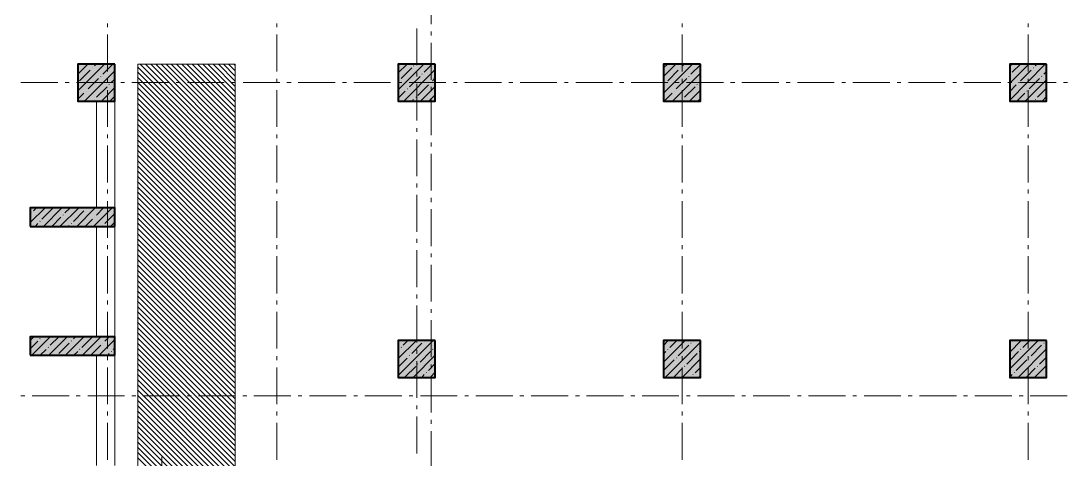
# Model space of a CAD drawing. Header units: millimetres. Extents: x -401725 to 250493, y 305116 to 802890.
# Drawn here: x -375131.05 to -375125.43, y 508984.41 to 508986.75 of the extents above; entities that cross this region are included whole.
import ezdxf

# ---------------------------------------------------------------- set-up
doc = ezdxf.new("R2010")
doc.units = ezdxf.units.MM
doc.layers.add('PDF _Геометрия', color=7, linetype='Continuous', true_color=0x1d1d1d)
doc.layers.add('PDF _Сплошная заливка', color=7, linetype='Continuous', true_color=0xffffff)

msp = doc.modelspace()

# ---------------------------------------------------------------- hatches: boundary and pattern name
at = {"layer": 'PDF _Сплошная заливка', "transparency": 33554559}
h = msp.add_hatch(color=256, dxfattribs=at)
h.paths.add_polyline_path([(-375130.6433, 508985.654), (-375130.545, 508985.654), (-375130.545, 508985.7523), (-375130.6433, 508985.7523)])
h.paths.add_polyline_path([(-375130.545, 508985.064), (-375130.6433, 508985.064), (-375130.6433, 508984.9657), (-375130.545, 508984.9657)])

# ---------------------------------------------------------------- linework, layer by layer
at = {"layer": 'PDF _Геометрия', "color": 7, "lineweight": 9}
for points in [[(-375128.8531, 508986.7338), (-375128.8531, 508986.9304)], [(-375130.5847, 508986.7188), (-375130.5847, 508986.7388)], [(-375129.6797, 508986.7188), (-375129.6797, 508986.7388)], [(-375128.9314, 508986.5155), (-375128.9314, 508986.7121)], [(-375127.5131, 508986.7388), (-375127.5131, 508986.7188)], [(-375125.6631, 508986.7388), (-375125.6631, 508986.7188)], [(-375130.5847, 508986.4821), (-375130.5847, 508986.6788)], [(-375129.6797, 508986.4821), (-375129.6797, 508986.6788)], [(-375128.8531, 508986.6738), (-375128.8531, 508986.6955)], [(-375127.5131, 508986.6788), (-375127.5131, 508986.4821)], [(-375125.6631, 508986.6788), (-375125.6631, 508986.4821)], [(-375128.8531, 508986.4371), (-375128.8531, 508986.6338)], [(-375116.2147, 508980.5355), (-375116.2147, 508980.8121), (-375115.9781, 508980.8121), (-375115.9781, 508982.362), (-375116.8714, 508982.362), (-375116.8714, 508980.5355), (-375129.9025, 508980.5355), (-375129.9025, 508986.5202), (-375130.4225, 508986.5202), (-375130.4225, 508984.177), (-375130.7425, 508984.177), (-375130.7425, 508983.4687), (-375130.5441, 508983.4687), (-375130.5441, 508982.8787), (-375130.7425, 508982.8787), (-375130.7425, 508980.7721), (-375130.4225, 508980.7721), (-375130.4225, 508979.4922), (-375129.9025, 508979.4922), (-375129.9025, 508979.9455), (-375118.478, 508979.9455), (-375118.478, 508976.4606), (-375117.888, 508976.4606), (-375117.888, 508979.9455)], [(-375128.9314, 508986.4555), (-375128.9314, 508986.4755)], [(-375131.0464, 508986.4221), (-375130.8497, 508986.4221)], [(-375130.8097, 508986.4221), (-375130.7897, 508986.4221)], [(-375130.7497, 508986.4221), (-375130.5531, 508986.4221)], [(-375130.5847, 508986.4221), (-375130.5847, 508986.4421)], [(-375130.5131, 508986.4221), (-375130.4931, 508986.4221)], [(-375130.4531, 508986.4221), (-375130.2564, 508986.4221)], [(-375130.2164, 508986.4221), (-375130.1964, 508986.4221)], [(-375130.1564, 508986.4221), (-375129.9597, 508986.4221)], [(-375129.9214, 508986.4221), (-375129.8997, 508986.4221)], [(-375129.8597, 508986.4221), (-375129.6631, 508986.4221)], [(-375129.6797, 508986.4221), (-375129.6797, 508986.4421)], [(-375129.6247, 508986.4221), (-375129.6031, 508986.4221)], [(-375129.5647, 508986.4221), (-375129.3664, 508986.4221)], [(-375129.3281, 508986.4221), (-375129.3064, 508986.4221)], [(-375129.2681, 508986.4221), (-375129.0714, 508986.4221)], [(-375129.0314, 508986.4221), (-375129.0114, 508986.4221)], [(-375128.9714, 508986.4221), (-375128.7747, 508986.4221)], [(-375128.7347, 508986.4221), (-375128.7147, 508986.4221)], [(-375128.6747, 508986.4221), (-375128.4781, 508986.4221)], [(-375128.4381, 508986.4221), (-375128.4181, 508986.4221)], [(-375128.3781, 508986.4221), (-375128.1814, 508986.4221)], [(-375128.1414, 508986.4221), (-375128.1214, 508986.4221)], [(-375128.0814, 508986.4221), (-375127.8847, 508986.4221)], [(-375127.8464, 508986.4221), (-375127.8247, 508986.4221)], [(-375127.7847, 508986.4221), (-375127.5881, 508986.4221)], [(-375127.5497, 508986.4221), (-375127.5281, 508986.4221)], [(-375127.5131, 508986.4421), (-375127.5131, 508986.4221)], [(-375127.4897, 508986.4221), (-375127.2914, 508986.4221)], [(-375127.2531, 508986.4221), (-375127.2314, 508986.4221)], [(-375127.1931, 508986.4221), (-375126.9964, 508986.4221)], [(-375126.9564, 508986.4221), (-375126.9347, 508986.4221)], [(-375126.8964, 508986.4221), (-375126.6997, 508986.4221)], [(-375126.6597, 508986.4221), (-375126.6397, 508986.4221)], [(-375126.5997, 508986.4221), (-375126.4031, 508986.4221)], [(-375126.3631, 508986.4221), (-375126.3431, 508986.4221)], [(-375126.3031, 508986.4221), (-375126.1064, 508986.4221)], [(-375126.0664, 508986.4221), (-375126.0464, 508986.4221)], [(-375126.0064, 508986.4221), (-375125.8097, 508986.4221)], [(-375125.7714, 508986.4221), (-375125.7497, 508986.4221)], [(-375125.7097, 508986.4221), (-375125.5131, 508986.4221)], [(-375125.6631, 508986.4421), (-375125.6631, 508986.4221)], [(-375125.4747, 508986.4221), (-375125.4531, 508986.4221)], [(-375130.5847, 508986.1855), (-375130.5847, 508986.3821)], [(-375129.6797, 508986.1855), (-375129.6797, 508986.3821)], [(-375128.9314, 508986.2188), (-375128.9314, 508986.4154)], [(-375128.8531, 508986.3771), (-375128.8531, 508986.3988)], [(-375127.5131, 508986.3821), (-375127.5131, 508986.1855)], [(-375125.6631, 508986.3821), (-375125.6631, 508986.1855)], [(-375130.6431, 508985.7521), (-375130.6431, 508986.3238)], [(-375130.6431, 508986.3238), (-375130.5447, 508986.3238)], [(-375130.5447, 508986.3238), (-375130.5447, 508985.7521)], [(-375128.8531, 508986.1405), (-375128.8531, 508986.3388)], [(-375130.5847, 508986.1255), (-375130.5847, 508986.1455)], [(-375129.6797, 508986.1255), (-375129.6797, 508986.1455)], [(-375128.9314, 508986.1588), (-375128.9314, 508986.1788)], [(-375127.5131, 508986.1455), (-375127.5131, 508986.1255)], [(-375125.6631, 508986.1455), (-375125.6631, 508986.1255)], [(-375130.5847, 508985.8888), (-375130.5847, 508986.0854)], [(-375129.6797, 508985.8888), (-375129.6797, 508986.0854)], [(-375128.9314, 508985.9221), (-375128.9314, 508986.1188)], [(-375128.8531, 508986.0805), (-375128.8531, 508986.1021)], [(-375127.5131, 508986.0855), (-375127.5131, 508985.8888)], [(-375125.6631, 508986.0855), (-375125.6631, 508985.8888)], [(-375128.8531, 508985.8455), (-375128.8531, 508986.0421)], [(-375128.9314, 508985.8621), (-375128.9314, 508985.8838)], [(-375130.5847, 508985.8288), (-375130.5847, 508985.8505)], [(-375129.6797, 508985.8288), (-375129.6797, 508985.8505)], [(-375128.9314, 508985.6255), (-375128.9314, 508985.8221)], [(-375128.8531, 508985.7838), (-375128.8531, 508985.8055)], [(-375127.5131, 508985.8505), (-375127.5131, 508985.8288)], [(-375125.6631, 508985.8505), (-375125.6631, 508985.8288)], [(-375130.5447, 508985.7521), (-375130.6431, 508985.7521)], [(-375130.5847, 508985.5921), (-375130.5847, 508985.7888)], [(-375129.6797, 508985.5921), (-375129.6797, 508985.7888)], [(-375128.8531, 508985.5488), (-375128.8531, 508985.7454)], [(-375127.5131, 508985.7888), (-375127.5131, 508985.5921)], [(-375125.6631, 508985.7888), (-375125.6631, 508985.5921)], [(-375130.6431, 508985.0638), (-375130.6431, 508985.6538)], [(-375130.6431, 508985.6538), (-375130.5447, 508985.6538)], [(-375130.5447, 508985.6538), (-375130.5447, 508985.0638)], [(-375128.9314, 508985.5655), (-375128.9314, 508985.5871)], [(-375130.5847, 508985.5321), (-375130.5847, 508985.5538)], [(-375129.6797, 508985.5321), (-375129.6797, 508985.5538)], [(-375128.9314, 508985.3288), (-375128.9314, 508985.5271)], [(-375127.5131, 508985.5538), (-375127.5131, 508985.5321)], [(-375125.6631, 508985.5538), (-375125.6631, 508985.5321)], [(-375130.5847, 508985.2955), (-375130.5847, 508985.4938)], [(-375129.6797, 508985.2955), (-375129.6797, 508985.4938)], [(-375128.8531, 508985.4888), (-375128.8531, 508985.5088)], [(-375127.5131, 508985.4938), (-375127.5131, 508985.2955)], [(-375125.6631, 508985.4938), (-375125.6631, 508985.2955)], [(-375128.8531, 508985.2521), (-375128.8531, 508985.4488)], [(-375130.5847, 508985.2355), (-375130.5847, 508985.2571)], [(-375129.6797, 508985.2355), (-375129.6797, 508985.2571)], [(-375128.9314, 508985.2688), (-375128.9314, 508985.2905)], [(-375127.5131, 508985.2571), (-375127.5131, 508985.2355)], [(-375125.6631, 508985.2571), (-375125.6631, 508985.2355)], [(-375130.5847, 508985.0005), (-375130.5847, 508985.1971)], [(-375129.6797, 508985.0005), (-375129.6797, 508985.1971)], [(-375128.9314, 508985.0338), (-375128.9314, 508985.2304)], [(-375128.8531, 508985.1921), (-375128.8531, 508985.2121)], [(-375127.5131, 508985.1971), (-375127.5131, 508985.0005)], [(-375125.6631, 508985.1971), (-375125.6631, 508985.0005)], [(-375128.8531, 508984.9555), (-375128.8531, 508985.1521)], [(-375130.5447, 508985.0638), (-375130.6431, 508985.0638)], [(-375130.6431, 508984.9655), (-375130.5447, 508984.9655)], [(-375130.6431, 508984.3755), (-375130.6431, 508984.9654)], [(-375130.5847, 508984.9388), (-375130.5847, 508984.9605)], [(-375130.5447, 508984.9655), (-375130.5447, 508984.3755)], [(-375129.6797, 508984.9388), (-375129.6797, 508984.9605)], [(-375128.9314, 508984.9721), (-375128.9314, 508984.9938)], [(-375127.5131, 508984.9605), (-375127.5131, 508984.9388)], [(-375125.6631, 508984.9605), (-375125.6631, 508984.9388)], [(-375128.9314, 508984.7371), (-375128.9314, 508984.9338)], [(-375128.8531, 508984.8955), (-375128.8531, 508984.9155)], [(-375130.5847, 508984.7038), (-375130.5847, 508984.9004)], [(-375129.6797, 508984.7038), (-375129.6797, 508984.9004)], [(-375128.8531, 508984.6588), (-375128.8531, 508984.8554)], [(-375127.5131, 508984.9005), (-375127.5131, 508984.7038)], [(-375125.6631, 508984.9005), (-375125.6631, 508984.7038)], [(-375131.0264, 508984.7488), (-375131.0464, 508984.7488)], [(-375130.7897, 508984.7488), (-375130.9864, 508984.7488)], [(-375130.7297, 508984.7488), (-375130.7514, 508984.7488)], [(-375130.4931, 508984.7488), (-375130.6897, 508984.7488)], [(-375130.4331, 508984.7488), (-375130.4547, 508984.7488)], [(-375130.1964, 508984.7488), (-375130.3947, 508984.7488)], [(-375130.1364, 508984.7488), (-375130.1581, 508984.7488)], [(-375129.9014, 508984.7488), (-375130.0981, 508984.7488)], [(-375129.8397, 508984.7488), (-375129.8614, 508984.7488)], [(-375129.6047, 508984.7488), (-375129.8014, 508984.7488)], [(-375129.5447, 508984.7488), (-375129.5647, 508984.7488)], [(-375129.3081, 508984.7488), (-375129.5047, 508984.7488)], [(-375129.2481, 508984.7488), (-375129.2681, 508984.7488)], [(-375129.0114, 508984.7488), (-375129.2081, 508984.7488)], [(-375128.9514, 508984.7488), (-375128.9714, 508984.7488)], [(-375128.7147, 508984.7488), (-375128.9114, 508984.7488)], [(-375128.6547, 508984.7488), (-375128.6747, 508984.7488)], [(-375128.4181, 508984.7488), (-375128.6147, 508984.7488)], [(-375128.3581, 508984.7488), (-375128.3797, 508984.7488)], [(-375128.1214, 508984.7488), (-375128.3197, 508984.7488)], [(-375128.0614, 508984.7488), (-375128.0831, 508984.7488)], [(-375127.8264, 508984.7488), (-375128.0231, 508984.7488)], [(-375127.7647, 508984.7488), (-375127.7864, 508984.7488)], [(-375127.5297, 508984.7488), (-375127.7264, 508984.7488)], [(-375127.4697, 508984.7488), (-375127.4897, 508984.7488)], [(-375127.2331, 508984.7488), (-375127.4297, 508984.7488)], [(-375127.1731, 508984.7488), (-375127.1931, 508984.7488)], [(-375126.9364, 508984.7488), (-375127.1331, 508984.7488)], [(-375126.8764, 508984.7488), (-375126.8964, 508984.7488)], [(-375126.6397, 508984.7488), (-375126.8364, 508984.7488)], [(-375126.5797, 508984.7488), (-375126.5997, 508984.7488)], [(-375126.3431, 508984.7488), (-375126.5397, 508984.7488)], [(-375126.2831, 508984.7488), (-375126.3047, 508984.7488)], [(-375126.0464, 508984.7488), (-375126.2431, 508984.7488)], [(-375125.9864, 508984.7488), (-375126.0081, 508984.7488)], [(-375125.7497, 508984.7488), (-375125.9481, 508984.7488)], [(-375125.6897, 508984.7488), (-375125.7114, 508984.7488)], [(-375125.4547, 508984.7488), (-375125.6514, 508984.7488)], [(-375128.9314, 508984.6771), (-375128.9314, 508984.6971)], [(-375130.5847, 508984.6438), (-375130.5847, 508984.6638)], [(-375129.6797, 508984.6438), (-375129.6797, 508984.6638)], [(-375128.9314, 508984.4405), (-375128.9314, 508984.6371)], [(-375127.5131, 508984.6638), (-375127.5131, 508984.6438)], [(-375125.6631, 508984.6638), (-375125.6631, 508984.6438)], [(-375130.5847, 508984.4071), (-375130.5847, 508984.6038)], [(-375129.6797, 508984.4071), (-375129.6797, 508984.6038)], [(-375128.8531, 508984.5988), (-375128.8531, 508984.6205)], [(-375127.5131, 508984.6038), (-375127.5131, 508984.4071)], [(-375125.6631, 508984.6038), (-375125.6631, 508984.4071)], [(-375128.8531, 508984.3621), (-375128.8531, 508984.5588)], [(-375130.2464, 508983.9805), (-375130.2931, 508983.9805), (-375130.2931, 508984.4221)]]:
    msp.add_lwpolyline(points, dxfattribs=at)
at = {"layer": 'PDF _Геометрия', "lineweight": 9}
for points in [[(-375130.7431, 508986.5121), (-375130.7347, 508986.5204)], [(-375130.7431, 508986.4671), (-375130.6897, 508986.5204)], [(-375130.7431, 508986.3788), (-375130.5997, 508986.5204)], [(-375130.7331, 508986.4321), (-375130.6764, 508986.4888)], [(-375130.7064, 508986.3238), (-375130.5447, 508986.4854)], [(-375130.6647, 508986.5005), (-375130.6647, 508986.5005)], [(-375130.6531, 508986.5121), (-375130.6447, 508986.5204)], [(-375130.6081, 508986.4671), (-375130.5547, 508986.5204)], [(-375129.0297, 508986.5188), (-375129.0281, 508986.5204)], [(-375129.0297, 508986.4738), (-375128.9831, 508986.5204)], [(-375129.0297, 508986.3838), (-375128.8931, 508986.5204)], [(-375129.0147, 508986.4438), (-375128.9581, 508986.5004)], [(-375128.9997, 508986.3238), (-375128.8331, 508986.4921)], [(-375128.9481, 508986.5121), (-375128.9464, 508986.5121)], [(-375128.8914, 508986.4771), (-375128.8481, 508986.5204)], [(-375127.6114, 508986.5005), (-375127.5914, 508986.5204)], [(-375127.6114, 508986.4555), (-375127.5464, 508986.5204)], [(-375127.6114, 508986.3655), (-375127.4564, 508986.5204)], [(-375127.5897, 508986.4321), (-375127.5331, 508986.4888)], [(-375127.5214, 508986.5005), (-375127.5214, 508986.5005)], [(-375127.5097, 508986.5121), (-375127.5014, 508986.5204)], [(-375127.4664, 508986.4671), (-375127.4147, 508986.5171)], [(-375125.7614, 508986.5088), (-375125.7497, 508986.5204)], [(-375125.7614, 508986.4188), (-375125.6597, 508986.5204)], [(-375125.7614, 508986.3288), (-375125.5714, 508986.5204)], [(-375125.7481, 508986.4771), (-375125.7047, 508986.5204)], [(-375125.7031, 508986.4321), (-375125.6464, 508986.4888)], [(-375125.6364, 508986.5005), (-375125.6347, 508986.5005)], [(-375125.6247, 508986.5121), (-375125.6147, 508986.5204)], [(-375125.5797, 508986.4671), (-375125.5647, 508986.4821)], [(-375130.6881, 508986.3888), (-375130.6314, 508986.4438)], [(-375130.6197, 508986.4555), (-375130.6197, 508986.4571)], [(-375130.5647, 508986.4221), (-375130.5447, 508986.4405)], [(-375129.0264, 508986.4321), (-375129.0247, 508986.4338)], [(-375128.9697, 508986.3988), (-375128.9131, 508986.4554)], [(-375128.9031, 508986.4671), (-375128.9014, 508986.4671)], [(-375128.8581, 508986.4221), (-375128.8564, 508986.4221)], [(-375128.8464, 508986.4321), (-375128.8331, 508986.4471)], [(-375127.5997, 508986.4221), (-375127.5997, 508986.4221)], [(-375127.5631, 508986.3238), (-375127.4147, 508986.4721)], [(-375127.5447, 508986.3888), (-375127.4881, 508986.4438)], [(-375127.4764, 508986.4555), (-375127.4764, 508986.4571)], [(-375127.4214, 508986.4221), (-375127.4147, 508986.4271)], [(-375125.7597, 508986.4671), (-375125.7581, 508986.4671)], [(-375125.7147, 508986.4221), (-375125.7131, 508986.4221)], [(-375125.6781, 508986.3238), (-375125.5647, 508986.4371)], [(-375125.6581, 508986.3888), (-375125.6014, 508986.4438)], [(-375125.5914, 508986.4555), (-375125.5897, 508986.4571)], [(-375130.7431, 508986.3338), (-375130.7097, 508986.3654)], [(-375130.6981, 508986.3771), (-375130.6981, 508986.3771)], [(-375130.6431, 508986.3438), (-375130.5864, 508986.3988)], [(-375130.6164, 508986.3238), (-375130.5447, 508986.3954)], [(-375130.5747, 508986.4105), (-375130.5747, 508986.4121)], [(-375129.0297, 508986.3388), (-375128.9931, 508986.3771)], [(-375128.9814, 508986.3888), (-375128.9797, 508986.3888)], [(-375128.9247, 508986.3538), (-375128.8681, 508986.4104)], [(-375128.9114, 508986.3238), (-375128.8331, 508986.4021)], [(-375127.6114, 508986.4105), (-375127.6114, 508986.4105)], [(-375127.6081, 508986.3238), (-375127.5664, 508986.3654)], [(-375127.5547, 508986.3771), (-375127.5547, 508986.3771)], [(-375127.4997, 508986.3438), (-375127.4431, 508986.3988)], [(-375127.4731, 508986.3238), (-375127.4147, 508986.3821)], [(-375127.4314, 508986.4105), (-375127.4314, 508986.4121)], [(-375125.7614, 508986.3738), (-375125.7264, 508986.4104)], [(-375125.7231, 508986.3238), (-375125.6814, 508986.3654)], [(-375125.6697, 508986.3771), (-375125.6681, 508986.3771)], [(-375125.6131, 508986.3438), (-375125.5647, 508986.3921)], [(-375130.6531, 508986.3321), (-375130.6531, 508986.3321)], [(-375130.5714, 508986.3238), (-375130.5447, 508986.3505)], [(-375128.9564, 508986.3238), (-375128.9481, 508986.3321)], [(-375128.9364, 508986.3438), (-375128.9347, 508986.3438)], [(-375128.8664, 508986.3238), (-375128.8331, 508986.3571)], [(-375127.5097, 508986.3321), (-375127.5097, 508986.3321)], [(-375127.4281, 508986.3238), (-375127.4147, 508986.3371)], [(-375125.6247, 508986.3321), (-375125.6231, 508986.3321)], [(-375125.5881, 508986.3238), (-375125.5647, 508986.3471)], [(-375130.9981, 508985.6738), (-375130.9181, 508985.7521)], [(-375130.9797, 508985.7371), (-375130.9631, 508985.7521)], [(-375130.9347, 508985.6921), (-375130.8781, 508985.7488)], [(-375130.9264, 508985.6538), (-375130.8281, 508985.7521)], [(-375130.8381, 508985.6538), (-375130.7381, 508985.7521)], [(-375130.8114, 508985.7255), (-375130.7831, 508985.7521)], [(-375130.7481, 508985.6538), (-375130.6497, 508985.7521)], [(-375130.6981, 508985.7488), (-375130.6981, 508985.7488)], [(-375130.6431, 508985.6688), (-375130.5597, 508985.7521)], [(-375130.6431, 508985.7138), (-375130.6047, 508985.7521)], [(-375130.9897, 508985.7255), (-375130.9897, 508985.7271)], [(-375130.8814, 508985.6538), (-375130.8331, 508985.7038)], [(-375130.8214, 508985.7138), (-375130.8214, 508985.7155)], [(-375130.7664, 508985.6805), (-375130.7097, 508985.7371)], [(-375130.7031, 508985.6538), (-375130.6647, 508985.6921)], [(-375130.6531, 508985.7038), (-375130.6531, 508985.7038)], [(-375130.5981, 508985.6688), (-375130.5447, 508985.7221)], [(-375130.9714, 508985.6538), (-375130.9564, 508985.6688)], [(-375130.9464, 508985.6805), (-375130.9447, 508985.6821)], [(-375130.7931, 508985.6538), (-375130.7881, 508985.6588)], [(-375130.7764, 508985.6688), (-375130.7764, 508985.6705)], [(-375130.6581, 508985.6538), (-375130.6431, 508985.6688)], [(-375130.6081, 508985.6588), (-375130.6081, 508985.6588)], [(-375130.5681, 508985.6538), (-375130.5447, 508985.6771)], [(-375130.9981, 508985.0438), (-375130.9781, 508985.0638)], [(-375130.9981, 508984.9988), (-375130.9564, 508985.0404)], [(-375130.9881, 508984.9655), (-375130.8897, 508985.0638)], [(-375130.9464, 508985.0521), (-375130.9447, 508985.0538)], [(-375130.9347, 508985.0638), (-375130.9347, 508985.0638)], [(-375130.8981, 508984.9655), (-375130.7997, 508985.0638)], [(-375130.8897, 508985.0188), (-375130.8447, 508985.0638)], [(-375130.8447, 508984.9738), (-375130.7881, 508985.0304)], [(-375130.8081, 508984.9655), (-375130.7097, 508985.0638)], [(-375130.7764, 508985.0405), (-375130.7764, 508985.0421)], [(-375130.7664, 508985.0521), (-375130.7547, 508985.0638)], [(-375130.7214, 508985.0071), (-375130.6647, 508985.0638)], [(-375130.7181, 508984.9655), (-375130.6431, 508985.0404)], [(-375130.6431, 508985.0405), (-375130.6197, 508985.0638)], [(-375130.6431, 508984.9955), (-375130.6197, 508985.0188)], [(-375130.6281, 508984.9655), (-375130.5447, 508985.0488)], [(-375130.6081, 508985.0305), (-375130.6081, 508985.0305)], [(-375130.5981, 508985.0405), (-375130.5747, 508985.0638)], [(-375129.0297, 508985.0371), (-375129.0231, 508985.0438)], [(-375129.0297, 508984.9471), (-375128.9331, 508985.0438)], [(-375129.0297, 508984.8571), (-375128.8431, 508985.0438)], [(-375129.0031, 508985.0188), (-375128.9781, 508985.0438)], [(-375128.9581, 508984.9738), (-375128.9031, 508985.0304)], [(-375128.8914, 508985.0405), (-375128.8897, 508985.0421)], [(-375127.6114, 508985.0171), (-375127.5864, 508985.0438)], [(-375127.6114, 508984.9288), (-375127.4964, 508985.0438)], [(-375127.6031, 508984.8471), (-375127.4147, 508985.0354)], [(-375127.5781, 508985.0071), (-375127.5414, 508985.0438)], [(-375127.5331, 508984.9621), (-375127.4764, 508985.0188)], [(-375127.4664, 508985.0305), (-375127.4647, 508985.0305)], [(-375127.4547, 508985.0405), (-375127.4514, 508985.0438)], [(-375125.7614, 508984.9821), (-375125.6997, 508985.0438)], [(-375125.7614, 508984.8921), (-375125.6097, 508985.0438)], [(-375125.7614, 508985.0271), (-375125.7597, 508985.0305)], [(-375125.7481, 508985.0405), (-375125.7464, 508985.0421)], [(-375125.6914, 508985.0071), (-375125.6547, 508985.0438)], [(-375125.6464, 508984.9621), (-375125.5914, 508985.0188)], [(-375125.5797, 508985.0305), (-375125.5781, 508985.0305)], [(-375125.5681, 508985.0405), (-375125.5647, 508985.0438)], [(-375130.9431, 508984.9655), (-375130.9114, 508984.9955)], [(-375130.9014, 508985.0071), (-375130.8997, 508985.0088)], [(-375130.7631, 508984.9655), (-375130.7431, 508984.9855)], [(-375130.7331, 508984.9955), (-375130.7314, 508984.9971)], [(-375130.6731, 508984.9655), (-375130.6431, 508984.9955)], [(-375130.5831, 508984.9655), (-375130.5747, 508984.9738)], [(-375130.5647, 508984.9855), (-375130.5631, 508984.9855)], [(-375130.5531, 508984.9955), (-375130.5447, 508985.0038)], [(-375129.0297, 508984.9921), (-375129.0264, 508984.9955)], [(-375129.0147, 508985.0071), (-375129.0131, 508985.0088)], [(-375128.9697, 508984.9621), (-375128.9697, 508984.9638)], [(-375128.9497, 508984.8471), (-375128.8331, 508984.9654)], [(-375128.9131, 508984.9288), (-375128.8581, 508984.9854)], [(-375128.8464, 508984.9955), (-375128.8447, 508984.9971)], [(-375128.8347, 508985.0071), (-375128.8331, 508985.0105)], [(-375127.6114, 508984.9721), (-375127.5997, 508984.9855)], [(-375127.5897, 508984.9955), (-375127.5881, 508984.9971)], [(-375127.4881, 508984.9171), (-375127.4314, 508984.9738)], [(-375127.4214, 508984.9855), (-375127.4197, 508984.9855)], [(-375125.7614, 508984.9371), (-375125.7147, 508984.9854)], [(-375125.7164, 508984.8471), (-375125.5647, 508984.9988)], [(-375125.7031, 508984.9955), (-375125.7014, 508984.9971)], [(-375129.0297, 508984.9021), (-375128.9814, 508984.9504)], [(-375128.9931, 508984.8505), (-375128.9364, 508984.9054)], [(-375128.9247, 508984.9171), (-375128.9247, 508984.9188)], [(-375128.8681, 508984.8838), (-375128.8331, 508984.9204)], [(-375127.6114, 508984.8838), (-375127.5547, 508984.9404)], [(-375127.5447, 508984.9505), (-375127.5431, 508984.9521)], [(-375127.5131, 508984.8471), (-375127.4147, 508984.9454)], [(-375127.4997, 508984.9055), (-375127.4981, 508984.9071)], [(-375125.7264, 508984.8838), (-375125.6697, 508984.9404)], [(-375125.6581, 508984.9505), (-375125.6581, 508984.9521)], [(-375125.6281, 508984.8471), (-375125.5647, 508984.9104)], [(-375125.6131, 508984.9055), (-375125.6131, 508984.9071)], [(-375125.6014, 508984.9171), (-375125.5647, 508984.9554)], [(-375128.9047, 508984.8471), (-375128.8914, 508984.8621)], [(-375128.8797, 508984.8721), (-375128.8797, 508984.8738)], [(-375128.8597, 508984.8471), (-375128.8331, 508984.8754)], [(-375127.5581, 508984.8471), (-375127.5097, 508984.8954)], [(-375127.4681, 508984.8471), (-375127.4664, 508984.8505)], [(-375127.4547, 508984.8621), (-375127.4531, 508984.8621)], [(-375127.4431, 508984.8721), (-375127.4147, 508984.9004)], [(-375127.4231, 508984.8471), (-375127.4147, 508984.8555)], [(-375125.7614, 508984.8471), (-375125.7481, 508984.8621)], [(-375125.7364, 508984.8721), (-375125.7364, 508984.8738)], [(-375125.6731, 508984.8471), (-375125.6247, 508984.8954)], [(-375125.5831, 508984.8471), (-375125.5797, 508984.8505)], [(-375125.5681, 508984.8621), (-375125.5681, 508984.8621)]]:
    msp.add_lwpolyline(points, dxfattribs=at)
at = {"layer": 'PDF _Геометрия', "color": 7, "lineweight": 40}
for points in [[(-375130.5447, 508986.5204), (-375130.7431, 508986.5204), (-375130.7431, 508986.3238), (-375130.5447, 508986.3238)], [(-375128.8331, 508986.5204), (-375129.0297, 508986.5204), (-375129.0297, 508986.3238), (-375128.8331, 508986.3238)], [(-375127.4147, 508986.5204), (-375127.6114, 508986.5204), (-375127.6114, 508986.3238), (-375127.4147, 508986.3238)], [(-375125.5647, 508986.5204), (-375125.7614, 508986.5204), (-375125.7614, 508986.3238), (-375125.5647, 508986.3238)], [(-375128.8331, 508985.0438), (-375129.0297, 508985.0438), (-375129.0297, 508984.8471), (-375128.8331, 508984.8471)], [(-375127.4147, 508985.0438), (-375127.6114, 508985.0438), (-375127.6114, 508984.8471), (-375127.4147, 508984.8471)], [(-375125.5647, 508985.0438), (-375125.7614, 508985.0438), (-375125.7614, 508984.8471), (-375125.5647, 508984.8471)]]:
    msp.add_lwpolyline(points, close=True, dxfattribs=at)
at = {"layer": 'PDF _Геометрия', "color": 9, "lineweight": 9, "true_color": 0xc3c3c3}
for points in [[(-375129.9031, 508985.9855), (-375130.423, 508986.5071)], [(-375129.9031, 508985.9588), (-375130.423, 508986.4788)], [(-375129.9031, 508986.0138), (-375130.4097, 508986.5204)], [(-375129.9031, 508986.0421), (-375130.3814, 508986.5204)], [(-375129.9031, 508986.0688), (-375130.353, 508986.5204)], [(-375129.9031, 508986.0971), (-375130.3264, 508986.5204)], [(-375129.9031, 508986.1255), (-375130.298, 508986.5204)], [(-375129.9031, 508986.1538), (-375130.2697, 508986.5204)], [(-375129.9031, 508986.1805), (-375130.243, 508986.5204)], [(-375129.9031, 508986.2088), (-375130.2147, 508986.5204)], [(-375129.9031, 508986.2371), (-375130.1864, 508986.5204)], [(-375129.9031, 508986.2638), (-375130.1597, 508986.5204)], [(-375129.9031, 508986.2921), (-375130.1314, 508986.5204)], [(-375129.9031, 508986.3205), (-375130.1031, 508986.5204)], [(-375129.9031, 508986.3471), (-375130.0747, 508986.5204)], [(-375129.9031, 508986.3755), (-375130.0481, 508986.5204)], [(-375129.9031, 508986.4038), (-375130.0197, 508986.5204)], [(-375129.9031, 508986.4321), (-375129.9914, 508986.5204)], [(-375129.9031, 508986.4588), (-375129.9647, 508986.5204)], [(-375129.9031, 508986.4871), (-375129.9364, 508986.5204)], [(-375129.9031, 508986.5155), (-375129.9081, 508986.5204)], [(-375129.9031, 508985.9305), (-375130.423, 508986.4504)], [(-375129.9031, 508985.9021), (-375130.423, 508986.4238)], [(-375129.9031, 508985.8738), (-375130.423, 508986.3954)], [(-375129.9031, 508985.8471), (-375130.423, 508986.3671)], [(-375129.9031, 508985.8188), (-375130.423, 508986.3388)], [(-375129.9031, 508985.7905), (-375130.423, 508986.3121)], [(-375129.9031, 508985.7638), (-375130.423, 508986.2838)], [(-375129.9031, 508985.7355), (-375130.423, 508986.2554)], [(-375129.9031, 508985.7071), (-375130.423, 508986.2288)], [(-375129.9031, 508985.6805), (-375130.423, 508986.2004)], [(-375129.9031, 508985.6521), (-375130.423, 508986.1721)], [(-375129.9031, 508985.6238), (-375130.423, 508986.1454)], [(-375129.9031, 508985.5955), (-375130.423, 508986.1171)], [(-375129.9031, 508985.5688), (-375130.423, 508986.0888)], [(-375129.9031, 508985.5405), (-375130.423, 508986.0604)], [(-375129.9031, 508985.5121), (-375130.423, 508986.0338)], [(-375129.9031, 508985.4855), (-375130.423, 508986.0054)], [(-375129.9031, 508985.4571), (-375130.423, 508985.9771)], [(-375129.9031, 508985.4288), (-375130.423, 508985.9504)], [(-375129.9031, 508985.4021), (-375130.423, 508985.9221)], [(-375129.9031, 508985.3738), (-375130.423, 508985.8938)], [(-375129.9031, 508985.3455), (-375130.423, 508985.8654)], [(-375129.9031, 508985.3171), (-375130.423, 508985.8388)], [(-375129.9031, 508985.2905), (-375130.423, 508985.8104)], [(-375129.9031, 508985.2621), (-375130.423, 508985.7821)], [(-375129.9031, 508985.2338), (-375130.423, 508985.7554)], [(-375129.9031, 508985.2071), (-375130.423, 508985.7271)], [(-375129.9031, 508985.1788), (-375130.423, 508985.6988)], [(-375129.9031, 508985.1505), (-375130.423, 508985.6721)], [(-375129.9031, 508985.1221), (-375130.423, 508985.6438)], [(-375129.9031, 508985.0955), (-375130.423, 508985.6154)], [(-375129.9031, 508985.0671), (-375130.423, 508985.5871)], [(-375129.9031, 508985.0388), (-375130.423, 508985.5604)], [(-375129.9031, 508985.0121), (-375130.423, 508985.5321)], [(-375129.9031, 508984.9838), (-375130.423, 508985.5038)], [(-375129.9031, 508984.9555), (-375130.423, 508985.4771)], [(-375129.9031, 508984.9288), (-375130.423, 508985.4488)], [(-375129.9031, 508984.9005), (-375130.423, 508985.4204)], [(-375129.9031, 508984.8721), (-375130.423, 508985.3938)], [(-375129.9031, 508984.8438), (-375130.423, 508985.3654)], [(-375129.9031, 508984.8171), (-375130.423, 508985.3371)], [(-375129.9031, 508984.7888), (-375130.423, 508985.3088)], [(-375129.9031, 508984.7605), (-375130.423, 508985.2821)], [(-375129.9031, 508984.7338), (-375130.423, 508985.2538)], [(-375129.9031, 508984.7055), (-375130.423, 508985.2254)], [(-375129.9031, 508984.6771), (-375130.423, 508985.1988)], [(-375129.9031, 508984.6505), (-375130.423, 508985.1704)], [(-375129.9031, 508984.6221), (-375130.423, 508985.1421)], [(-375129.9031, 508984.5938), (-375130.423, 508985.1138)], [(-375129.9031, 508984.5655), (-375130.423, 508985.0871)], [(-375129.9031, 508984.5388), (-375130.423, 508985.0588)], [(-375129.9031, 508984.5105), (-375130.423, 508985.0304)], [(-375129.9031, 508984.4821), (-375130.423, 508985.0038)], [(-375129.9031, 508984.4555), (-375130.423, 508984.9754)], [(-375129.9031, 508984.4271), (-375130.423, 508984.9471)], [(-375129.9031, 508984.3988), (-375130.423, 508984.9204)], [(-375129.9031, 508984.3705), (-375130.423, 508984.8921)], [(-375129.9031, 508984.3438), (-375130.423, 508984.8638)], [(-375129.9031, 508984.3155), (-375130.423, 508984.8354)], [(-375129.9031, 508984.2871), (-375130.423, 508984.8088)], [(-375129.9031, 508984.2605), (-375130.423, 508984.7804)], [(-375129.9031, 508984.2321), (-375130.423, 508984.7521)], [(-375129.9031, 508984.2038), (-375130.423, 508984.7254)], [(-375129.9031, 508984.1771), (-375130.423, 508984.6971)], [(-375129.9031, 508984.1488), (-375130.423, 508984.6688)], [(-375129.9031, 508984.1205), (-375130.423, 508984.6421)], [(-375129.9031, 508984.0921), (-375130.423, 508984.6138)], [(-375129.9031, 508984.0655), (-375130.423, 508984.5854)], [(-375129.9031, 508984.0371), (-375130.423, 508984.5571)], [(-375129.9031, 508984.0088), (-375130.423, 508984.5304)], [(-375129.9031, 508983.9821), (-375130.423, 508984.5021)], [(-375129.9031, 508983.9538), (-375130.423, 508984.4738)], [(-375129.9031, 508983.9255), (-375130.423, 508984.4471)], [(-375129.9031, 508983.8988), (-375130.423, 508984.4188)]]:
    msp.add_lwpolyline(points, dxfattribs=at)
at = {"layer": 'PDF _Геометрия', "color": 7, "lineweight": 40}
for points in [[(-375130.6431, 508985.7521), (-375130.998, 508985.7521), (-375130.998, 508985.6538)], [(-375130.5447, 508985.6538), (-375130.5447, 508985.7521), (-375130.6431, 508985.7521)], [(-375130.9981, 508985.6538), (-375130.6431, 508985.6538)], [(-375130.6431, 508985.6538), (-375130.5447, 508985.6538)], [(-375130.6431, 508985.0638), (-375130.998, 508985.0638), (-375130.998, 508984.9655)], [(-375130.5447, 508984.9655), (-375130.5447, 508985.0638), (-375130.6431, 508985.0638)], [(-375130.9981, 508984.9655), (-375130.6431, 508984.9655)], [(-375130.6431, 508984.9655), (-375130.5447, 508984.9655)]]:
    msp.add_lwpolyline(points, dxfattribs=at)
at = {"layer": 'PDF _Сплошная заливка', "lineweight": 5, "transparency": 33554559}
for points in [[(-375130.7433, 508986.5206), (-375130.7433, 508986.324), (-375130.545, 508986.5206), (-375130.545, 508986.324)], [(-375129.03, 508986.5206), (-375129.03, 508986.324), (-375128.8334, 508986.5206), (-375128.8334, 508986.324)], [(-375127.6118, 508986.5206), (-375127.6118, 508986.324), (-375127.4151, 508986.5206), (-375127.4151, 508986.324)], [(-375125.7618, 508986.5206), (-375125.7618, 508986.324), (-375125.5652, 508986.5206), (-375125.5652, 508986.324)], [(-375130.9983, 508985.7523), (-375130.9983, 508985.654), (-375130.6433, 508985.7523), (-375130.6433, 508985.654)], [(-375130.9983, 508985.064), (-375130.9983, 508984.9657), (-375130.6433, 508985.064), (-375130.6433, 508984.9657)], [(-375129.03, 508985.044), (-375129.03, 508984.8474), (-375128.8334, 508985.044), (-375128.8334, 508984.8474)], [(-375127.6118, 508985.044), (-375127.6118, 508984.8474), (-375127.4151, 508985.044), (-375127.4151, 508984.8474)], [(-375125.7618, 508985.044), (-375125.7618, 508984.8474), (-375125.5652, 508985.044), (-375125.5652, 508984.8474)]]:
    msp.add_solid(points, dxfattribs=at)

doc.saveas('drawing.dxf')
